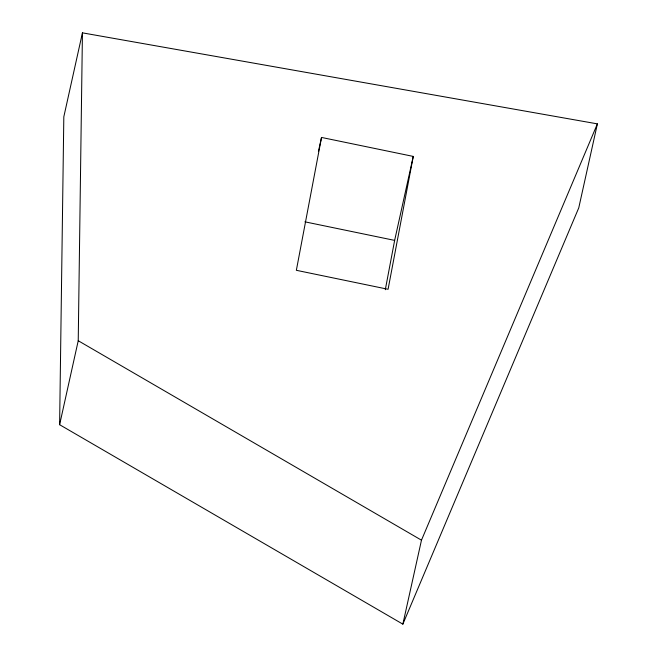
<?xml version="1.0" encoding="UTF-8"?>
<svg xmlns="http://www.w3.org/2000/svg" width="657" height="657" viewBox="0 0 657 657"><rect width="100%" height="100%" fill="white"/><g stroke="black" fill="none" stroke-linecap="round" stroke-linejoin="round"><path stroke-width="0.99" d="M59.615 424.701L63.819 116.823L82.437 32.85L597.385 123.869L578.768 207.85L402.856 624.15L59.615 424.701L78.232 340.728L82.437 32.85M321.528 137.444L296.348 270.306L388.082 289.277L413.261 156.415L321.528 137.444L318.423 151.439M385.298 289.712L394.643 240.388L413.261 156.415M402.856 624.15L421.474 540.177L597.385 123.869M304.905 221.828L394.643 240.388M78.232 340.728L421.474 540.177"/></g></svg>
